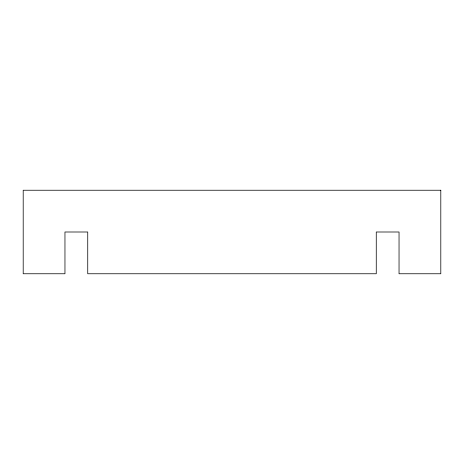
<?xml version="1.0" encoding="UTF-8"?>
<svg xmlns="http://www.w3.org/2000/svg" width="464" height="464" viewBox="0 0 464 464"><rect width="100%" height="100%" fill="white"/><g stroke="black" fill="none" stroke-linecap="round" stroke-linejoin="round"><path stroke-width="0.7" d="M440.8 190.24L23.2 190.24L23.2 273.76L64.96 273.76L64.96 232L87.737 232L87.737 273.76L376.263 273.76L376.263 232L399.04 232L399.04 273.76L440.8 273.76L440.8 190.24"/></g></svg>
